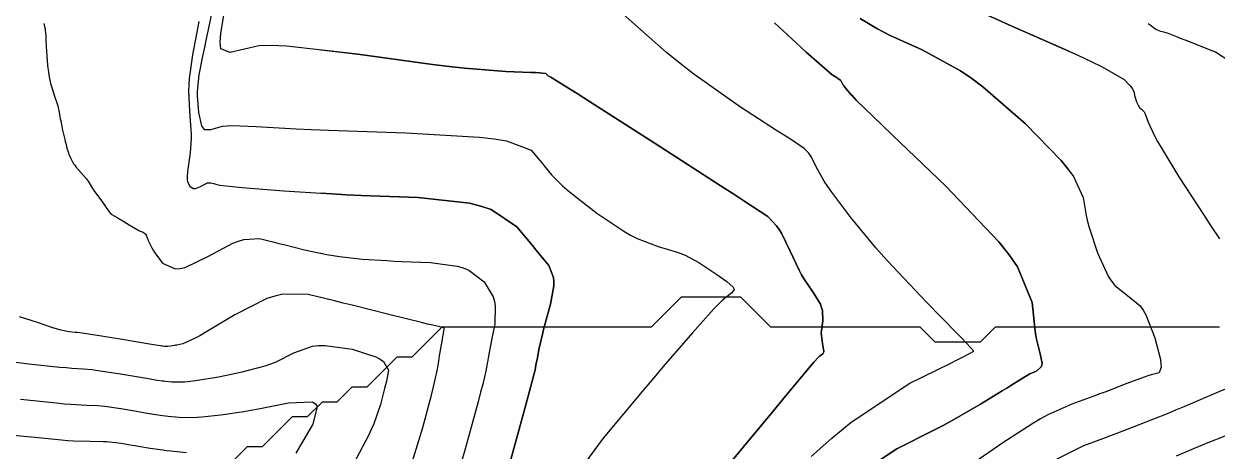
# Model space of a CAD drawing. Header units: metres. Extents: x 837475 to 838479, y 1189012 to 1191015.
# Drawn here: x 837805.1 to 837884.8, y 1190874.6 to 1190903.1 of the extents above; entities that cross this region are included whole.
import ezdxf

# ---------------------------------------------------------------- set-up
doc = ezdxf.new("R2010")
doc.units = ezdxf.units.M
doc.header["$LTSCALE"] = 0.3
for name, color, linetype in [('COTAS 10', 1, 'Continuous'), ('COTAS INT', 252, 'Continuous'), ('DRENAJE', 5, 'Continuous')]:
    doc.layers.add(name, color=color, linetype=linetype)

msp = doc.modelspace()

# ---------------------------------------------------------------- linework, layer by layer
at = {"layer": 'COTAS 10'}
for points, elevation in [([(837857.7, 1190874.215), (837859.075, 1190875.44), (837860.362, 1190876.513), (837864.285, 1190879.122), (837866.983, 1190880.435), (837867.497, 1190880.69), (837867.91, 1190880.898), (837868.561, 1190881.258), (837868.072, 1190881.791), (837867.767, 1190882.109), (837867.387, 1190882.5), (837865.403, 1190884.526), (837863.126, 1190886.917), (837862.563, 1190887.538), (837862.028, 1190888.141), (837860.34, 1190890.171), (837859.073, 1190891.855), (837858.804, 1190892.24), (837858.571, 1190892.589), (837858.027, 1190893.555), (837857.714, 1190894.19), (837857.627, 1190894.331), (837857.54, 1190894.457), (837857.224, 1190894.784), (837856.379, 1190895.346), (837855.958, 1190895.619), (837855.457, 1190895.943), (837852.97, 1190897.538), (837849.847, 1190899.741), (837848.943, 1190900.449), (837848.023, 1190901.198), (837844.561, 1190904.257)], 1650), ([(837857.7, 1190874.215), (837859.075, 1190875.44), (837860.362, 1190876.513), (837864.285, 1190879.122), (837866.983, 1190880.435), (837867.497, 1190880.69), (837867.91, 1190880.898), (837868.561, 1190881.258), (837868.072, 1190881.791), (837867.767, 1190882.109), (837867.387, 1190882.5), (837865.403, 1190884.526), (837863.126, 1190886.917), (837862.563, 1190887.538), (837862.028, 1190888.141), (837860.34, 1190890.171), (837859.073, 1190891.855), (837858.804, 1190892.24), (837858.571, 1190892.589), (837858.027, 1190893.555), (837857.714, 1190894.19), (837857.627, 1190894.331), (837857.54, 1190894.457), (837857.224, 1190894.784), (837856.379, 1190895.346), (837855.958, 1190895.619), (837855.457, 1190895.943), (837852.97, 1190897.538), (837849.847, 1190899.741), (837848.943, 1190900.449), (837848.023, 1190901.198), (837844.561, 1190904.257)], 1650), ([(837831.02, 1190873.84), (837831.733, 1190876.163), (837832.312, 1190878.322), (837832.428, 1190878.775), (837832.526, 1190879.165), (837832.719, 1190880.051), (837832.802, 1190880.59), (837832.83, 1190880.762), (837832.86, 1190880.943), (837832.987, 1190881.679), (837833.101, 1190882.328), (837833.124, 1190882.454), (837833.142, 1190882.558), (837833.174, 1190882.738), (837833.175, 1190882.767), (837833.174, 1190882.775), (837833.172, 1190882.782), (837833.157, 1190882.807), (837833.132, 1190882.826), (837833.123, 1190882.829), (837833.113, 1190882.832), (837833.069, 1190882.838), (837833.022, 1190882.84), (837833.01, 1190882.841), (837832.998, 1190882.841), (837832.959, 1190882.844), (837832.402, 1190882.977), (837832.064, 1190883.06), (837831.647, 1190883.163), (837829.477, 1190883.701), (837827.012, 1190884.312), (837826.409, 1190884.46), (837825.84, 1190884.6), (837824.07, 1190885.031), (837822.377, 1190885.05), (837821.856, 1190884.93), (837821.313, 1190884.756), (837819.166, 1190883.678), (837817.237, 1190882.508), (837816.833, 1190882.278), (837816.484, 1190882.087), (837815.693, 1190881.735), (837815.31, 1190881.658), (837815.219, 1190881.641), (837815.135, 1190881.626), (837814.885, 1190881.586), (837814.697, 1190881.566), (837814.651, 1190881.563), (837814.607, 1190881.561), (837814.473, 1190881.564), (837814.363, 1190881.575), (837814.335, 1190881.578), (837814.307, 1190881.582), (837814.218, 1190881.595), (837813.751, 1190881.673), (837811.502, 1190882.047), (837809.846, 1190882.32), (837809.524, 1190882.372), (837809.262, 1190882.413), (837808.807, 1190882.479), (837808.657, 1190882.489), (837808.585, 1190882.495), (837808.501, 1190882.503), (837808.09, 1190882.547), (837807.468, 1190882.674), (837807.25, 1190882.735), (837807.013, 1190882.807), (837805.992, 1190883.159), (837804.781, 1190883.54)], 1640), ([(837831.02, 1190873.84), (837831.733, 1190876.163), (837832.312, 1190878.322), (837832.428, 1190878.775), (837832.526, 1190879.165), (837832.719, 1190880.051), (837832.802, 1190880.59), (837832.83, 1190880.762), (837832.86, 1190880.943), (837832.987, 1190881.679), (837833.101, 1190882.328), (837833.124, 1190882.454), (837833.142, 1190882.558), (837833.174, 1190882.738), (837833.175, 1190882.767), (837833.174, 1190882.775), (837833.172, 1190882.782), (837833.157, 1190882.807), (837833.132, 1190882.826), (837833.123, 1190882.829), (837833.113, 1190882.832), (837833.069, 1190882.838), (837833.022, 1190882.84), (837833.01, 1190882.841), (837832.998, 1190882.841), (837832.959, 1190882.844), (837832.402, 1190882.977), (837832.064, 1190883.06), (837831.647, 1190883.163), (837829.477, 1190883.701), (837827.012, 1190884.312), (837826.409, 1190884.46), (837825.84, 1190884.6), (837824.923, 1190884.823)], 1640)]:
    msp.add_lwpolyline(points, dxfattribs=dict(at, elevation=elevation))
at = {"layer": 'COTAS INT'}
for points, elevation in [([(837851.072, 1190872.353), (837855.151, 1190877.248), (837855.959, 1190878.216), (837856.628, 1190879.017), (837857.887, 1190880.511), (837858.19, 1190880.842), (837858.258, 1190880.909), (837858.317, 1190880.965), (837858.472, 1190881.08), (837858.534, 1190881.214), (837858.535, 1190881.282), (837858.529, 1190881.363), (837858.451, 1190881.77), (837858.379, 1190882.301), (837858.377, 1190882.461), (837858.382, 1190882.627), (837858.467, 1190883.27), (837858.454, 1190883.972), (837858.398, 1190884.174), (837858.319, 1190884.38), (837857.845, 1190885.152), (837857.23, 1190886.061), (837857.062, 1190886.353), (837856.896, 1190886.663), (837856.303, 1190887.925), (837855.717, 1190889.116), (837855.554, 1190889.38), (837855.391, 1190889.616), (837854.799, 1190890.229), (837853.272, 1190891.245), (837852.52, 1190891.734), (837851.624, 1190892.313), (837847.196, 1190895.154), (837842.875, 1190897.914), (837842.047, 1190898.442), (837841.377, 1190898.867), (837840.288, 1190899.548), (837840.233, 1190899.568), (837840.217, 1190899.577), (837840.199, 1190899.587), (837840.13, 1190899.633), (837840.067, 1190899.682), (837840.053, 1190899.693), (837840.041, 1190899.703), (837840.013, 1190899.732), (837839.994, 1190899.755), (837839.989, 1190899.762), (837839.983, 1190899.769), (837839.961, 1190899.795), (837839.539, 1190899.83), (837839.281, 1190899.843), (837838.962, 1190899.856), (837837.299, 1190899.915), (837834.527, 1190900.135), (837833.508, 1190900.25), (837832.38, 1190900.389), (837827.4, 1190901.085), (837822.627, 1190901.619), (837821.631, 1190901.654), (837820.775, 1190901.642), (837818.858, 1190901.191), (837818.242, 1190901.442), (837818.207, 1190901.871), (837818.231, 1190902.457), (837818.807, 1190905.87)], 1648), ([(837874.923, 1190901.266), (837871.113, 1190902.952), (837866.47, 1190905.054)], 1656), ([(837866.47, 1190905.054), (837871.113, 1190902.952), (837875.529, 1190900.998), (837876.415, 1190900.583), (837877.156, 1190900.224), (837878.616, 1190899.381), (837879.028, 1190898.955), (837879.108, 1190898.858), (837879.173, 1190898.77), (837879.284, 1190898.527), (837879.318, 1190898.317), (837879.335, 1190898.249), (837879.355, 1190898.178), (837879.452, 1190897.886), (837879.576, 1190897.616), (837879.614, 1190897.558), (837879.652, 1190897.508), (837879.801, 1190897.389), (837879.96, 1190897.217), (837880.006, 1190897.133), (837880.051, 1190897.034), (837880.221, 1190896.545), (837880.642, 1190895.626), (837880.846, 1190895.256), (837881.087, 1190894.835), (837882.275, 1190892.894), (837883.911, 1190890.369), (837884.435, 1190889.579), (837884.989, 1190888.75)], 1656), ([(837817.797, 1190904.608), (837817.237, 1190901.999), (837817.117, 1190901.433), (837817.013, 1190900.935), (837816.765, 1190899.699), (837816.673, 1190898.83), (837816.667, 1190898.563), (837816.67, 1190898.285), (837816.75, 1190897.184), (837816.959, 1190896.296), (837817.042, 1190896.152), (837817.137, 1190896.052), (837817.574, 1190896.057), (837818.349, 1190896.264), (837818.656, 1190896.292), (837819.005, 1190896.306), (837820.601, 1190896.252), (837823.266, 1190896.102), (837824.289, 1190896.057), (837825.435, 1190896.01), (837830.604, 1190895.828), (837835.525, 1190895.533), (837836.515, 1190895.416), (837837.344, 1190895.283), (837838.994, 1190894.673), (837839.562, 1190893.987), (837839.71, 1190893.807), (837839.853, 1190893.63), (837840.334, 1190893.025), (837841.077, 1190892.28), (837841.384, 1190892.015), (837841.736, 1190891.724), (837843.374, 1190890.463), (837845.176, 1190889.255), (837845.63, 1190888.997), (837846.066, 1190888.773), (837847.48, 1190888.242), (837848.681, 1190887.886), (837848.982, 1190887.772), (837849.27, 1190887.651), (837850.195, 1190887.159), (837850.989, 1190886.641), (837851.194, 1190886.504), (837851.392, 1190886.37), (837852.052, 1190885.907), (837852.478, 1190885.52), (837852.529, 1190885.433), (837852.551, 1190885.355), (837852.387, 1190885.146), (837851.768, 1190884.645), (837851.504, 1190884.382), (837851.199, 1190884.066), (837849.76, 1190882.476), (837847.809, 1190880.218), (837847.181, 1190879.48), (837846.515, 1190878.693), (837843.793, 1190875.444), (837841.239, 1190871.971)], 1646), ([(837874.923, 1190893.333), (837874.858, 1190893.422), (837874.398, 1190893.981), (837872.024, 1190896.435), (837869.182, 1190898.889), (837868.427, 1190899.449), (837867.686, 1190899.957), (837865.122, 1190901.361), (837862.982, 1190902.33), (837862.507, 1190902.564), (837862.084, 1190902.783), (837860.982, 1190903.451)], 1654), ([(837860.982, 1190903.451), (837862.084, 1190902.783), (837862.507, 1190902.564), (837862.982, 1190902.33), (837865.122, 1190901.361), (837867.686, 1190899.957), (837868.427, 1190899.449), (837869.182, 1190898.889), (837872.024, 1190896.435), (837874.398, 1190893.981), (837874.858, 1190893.422), (837875.233, 1190892.914), (837875.873, 1190891.515), (837876.072, 1190890.302), (837876.167, 1190889.913), (837876.281, 1190889.5), (837876.84, 1190887.817), (837877.559, 1190886.261), (837877.774, 1190885.929), (837877.995, 1190885.641), (837878.851, 1190884.955), (837879.678, 1190884.277), (837879.881, 1190883.993), (837880.073, 1190883.667), (837880.674, 1190882.143), (837881.038, 1190880.691), (837881.08, 1190880.411), (837881.097, 1190880.184), (837880.95, 1190879.806), (837880.428, 1190879.674), (837880.209, 1190879.603), (837879.959, 1190879.516), (837878.787, 1190879.08), (837877.385, 1190878.544), (837876.99, 1190878.396), (837876.591, 1190878.248), (837875.128, 1190877.712), (837873.517, 1190876.99), (837873.027, 1190876.725), (837872.517, 1190876.431), (837870.514, 1190875.134), (837868.568, 1190873.799)], 1654), ([(837806.407, 1190903.128), (837806.478, 1190902.843), (837806.493, 1190902.756), (837806.506, 1190902.667), (837806.534, 1190902.315), (837806.555, 1190901.88), (837806.562, 1190901.738), (837806.571, 1190901.586), (837806.609, 1190900.957), (837806.658, 1190900.323), (837806.673, 1190900.168), (837806.69, 1190900.022), (837806.757, 1190899.566), (837806.858, 1190899.128), (837806.897, 1190898.992), (837806.939, 1190898.849), (837807.131, 1190898.283), (837807.312, 1190897.75), (837807.349, 1190897.628), (837807.379, 1190897.517), (837807.44, 1190897.211), (837807.488, 1190896.884), (837807.51, 1190896.761), (837807.537, 1190896.623), (837807.668, 1190896.004), (837807.807, 1190895.387), (837807.84, 1190895.25), (837807.87, 1190895.128), (837807.954, 1190894.807), (837808.035, 1190894.563), (837808.062, 1190894.488), (837808.092, 1190894.411), (837808.216, 1190894.107), (837808.404, 1190893.763), (837808.474, 1190893.661), (837808.551, 1190893.555), (837808.896, 1190893.148), (837809.23, 1190892.768), (837809.302, 1190892.679), (837809.364, 1190892.598), (837809.513, 1190892.367), (837809.663, 1190892.113), (837809.727, 1190892.017), (837809.8, 1190891.912), (837810.143, 1190891.439), (837810.486, 1190890.974), (837810.56, 1190890.873), (837810.624, 1190890.783), (837810.78, 1190890.557), (837810.886, 1190890.424), (837810.92, 1190890.392), (837810.956, 1190890.363), (837811.101, 1190890.278), (837811.351, 1190890.144), (837811.454, 1190890.085), (837811.57, 1190890.016), (837812.111, 1190889.684), (837812.642, 1190889.368), (837812.753, 1190889.309), (837812.848, 1190889.261), (837813.057, 1190889.191), (837813.171, 1190889.113), (837813.205, 1190889.06), (837813.241, 1190888.994), (837813.38, 1190888.645), (837813.619, 1190888.147), (837813.717, 1190887.986), (837813.829, 1190887.817), (837814.35, 1190887.124), (837815.195, 1190886.737), (837815.51, 1190886.759), (837815.862, 1190886.838), (837817.426, 1190887.592), (837819.04, 1190888.454), (837819.422, 1190888.6), (837819.775, 1190888.707), (837820.819, 1190888.76), (837821.804, 1190888.52), (837822.121, 1190888.443), (837822.457, 1190888.36), (837823.829, 1190888.02), (837825.333, 1190887.698), (837825.752, 1190887.627), (837826.173, 1190887.563), (837827.701, 1190887.398), (837829.333, 1190887.293), (837829.819, 1190887.267), (837830.319, 1190887.243), (837832.248, 1190887.168), (837834.031, 1190886.93), (837834.439, 1190886.803), (837834.811, 1190886.65), (837835.845, 1190885.876), (837836.435, 1190884.871), (837836.527, 1190884.572), (837836.587, 1190884.264), (837836.545, 1190883.078), (837836.332, 1190881.991), (837836.285, 1190881.746), (837836.242, 1190881.524), (837836.132, 1190880.926), (837836.062, 1190880.52), (837836.045, 1190880.42), (837836.03, 1190880.325), (837835.984, 1190880.028), (837835.742, 1190879.043), (837835.602, 1190878.515), (837835.432, 1190877.876), (837834.555, 1190874.645), (837833.574, 1190871.274)], 1642), ([(837816.775, 1190903.247), (837816.707, 1190902.903), (837816.635, 1190902.536), (837816.35, 1190901.027), (837816.132, 1190899.445), (837816.103, 1190899.031), (837816.088, 1190898.628), (837816.148, 1190897.263), (837816.245, 1190896.049), (837816.252, 1190895.742), (837816.252, 1190895.447), (837816.183, 1190894.488), (837816.078, 1190893.72), (837816.055, 1190893.546), (837816.034, 1190893.389), (837815.981, 1190892.96), (837815.988, 1190892.657), (837816.006, 1190892.579), (837816.03, 1190892.504), (837816.174, 1190892.256), (837816.396, 1190892.115), (837816.47, 1190892.107), (837816.549, 1190892.114), (837816.879, 1190892.252), (837817.207, 1190892.427), (837817.285, 1190892.457), (837817.357, 1190892.478), (837817.569, 1190892.489), (837817.769, 1190892.44), (837817.833, 1190892.425), (837817.902, 1190892.408), (837818.18, 1190892.339), (837819.019, 1190892.233), (837819.44, 1190892.194), (837819.944, 1190892.15), (837822.444, 1190891.952), (837825.668, 1190891.745), (837826.627, 1190891.694), (837827.615, 1190891.646), (837831.426, 1190891.498), (837834.871, 1190891.121), (837835.629, 1190890.929), (837836.302, 1190890.699), (837838.026, 1190889.551), (837839.064, 1190888.304), (837839.305, 1190888.012), (837839.526, 1190887.742), (837840.155, 1190886.958), (837840.476, 1190886.178), (837840.502, 1190885.91), (837840.502, 1190885.62), (837840.274, 1190884.388), (837839.914, 1190883.1), (837839.83, 1190882.775), (837839.752, 1190882.463), (837839.527, 1190881.454), (837839.378, 1190880.697), (837839.349, 1190880.546), (837839.324, 1190880.42), (837839.277, 1190880.173), (837839.264, 1190880.097), (837839.258, 1190880.061), (837839.249, 1190880.005), (837838.957, 1190878.921), (837838.776, 1190878.254), (837838.551, 1190877.429), (837837.376, 1190873.126)], 1644), ([(837855.25, 1190903.17), (837856.416, 1190902.095), (837857.375, 1190901.217), (837859.11, 1190899.688), (837859.425, 1190899.486), (837859.488, 1190899.445), (837859.541, 1190899.411), (837859.648, 1190899.34), (837859.688, 1190899.298), (837859.699, 1190899.282), (837859.71, 1190899.264), (837859.75, 1190899.184), (837859.819, 1190899.061), (837859.849, 1190899.017), (837859.883, 1190898.969), (837860.043, 1190898.755), (837860.262, 1190898.493), (837860.333, 1190898.414), (837860.408, 1190898.331), (837860.716, 1190898.008), (837861.84, 1190896.92), (837862.43, 1190896.355), (837863.14, 1190895.676), (837866.709, 1190892.273), (837870.241, 1190888.557), (837870.928, 1190887.682), (837871.489, 1190886.872), (837872.462, 1190884.502), (837872.637, 1190882.799), (837872.694, 1190882.41), (837872.754, 1190882.057), (837873.003, 1190881.08), (837873.132, 1190880.45), (837873.117, 1190880.315), (837873.08, 1190880.198), (837872.76, 1190879.918), (837872.314, 1190879.732), (837872.196, 1190879.674), (837872.081, 1190879.613), (837871.688, 1190879.369), (837871.049, 1190878.954), (837870.78, 1190878.785), (837870.471, 1190878.593), (837869.019, 1190877.703), (837867.118, 1190876.611), (837866.525, 1190876.292), (837865.903, 1190875.965), (837863.416, 1190874.723), (837860.326, 1190872.682)], 1652), ([(837860.326, 1190872.682), (837863.416, 1190874.723), (837865.903, 1190875.965), (837866.525, 1190876.292), (837867.118, 1190876.611), (837869.019, 1190877.703), (837870.471, 1190878.593), (837870.78, 1190878.785), (837871.049, 1190878.954), (837871.688, 1190879.369), (837872.081, 1190879.613), (837872.196, 1190879.674), (837872.314, 1190879.732), (837872.76, 1190879.918), (837873.08, 1190880.198), (837873.117, 1190880.315), (837873.132, 1190880.45), (837873.003, 1190881.08), (837872.754, 1190882.057), (837872.694, 1190882.41), (837872.637, 1190882.799), (837872.462, 1190884.502), (837871.489, 1190886.872), (837870.928, 1190887.682), (837870.241, 1190888.557), (837866.709, 1190892.273), (837863.14, 1190895.676), (837862.43, 1190896.355), (837861.84, 1190896.92), (837860.716, 1190898.008), (837860.408, 1190898.331), (837860.333, 1190898.414), (837860.262, 1190898.493), (837860.043, 1190898.755), (837859.883, 1190898.969), (837859.849, 1190899.017), (837859.819, 1190899.061), (837859.75, 1190899.184), (837859.71, 1190899.264), (837859.699, 1190899.282), (837859.688, 1190899.298), (837859.648, 1190899.34), (837859.541, 1190899.411), (837859.488, 1190899.445), (837859.425, 1190899.486), (837859.11, 1190899.688), (837857.375, 1190901.217), (837856.416, 1190902.095), (837855.25, 1190903.17)], 1652), ([(837887.296, 1190899.534), (837884.721, 1190901.212), (837882.769, 1190901.982), (837882.387, 1190902.132), (837882.074, 1190902.255), (837881.512, 1190902.468), (837881.373, 1190902.508), (837881.326, 1190902.521), (837881.276, 1190902.535), (837881.063, 1190902.593), (837880.842, 1190902.672), (837880.787, 1190902.699), (837880.734, 1190902.729), (837880.564, 1190902.856), (837880.367, 1190903.011), (837880.298, 1190903.059), (837880.221, 1190903.108)], 1658), ([(837824.923, 1190901.362), (837827.4, 1190901.085), (837832.38, 1190900.389), (837833.508, 1190900.25), (837834.527, 1190900.135), (837837.299, 1190899.915), (837838.962, 1190899.856), (837839.281, 1190899.843), (837839.539, 1190899.83), (837839.961, 1190899.795), (837839.983, 1190899.769), (837839.989, 1190899.762), (837839.994, 1190899.755), (837840.013, 1190899.732), (837840.041, 1190899.703), (837840.053, 1190899.693), (837840.067, 1190899.682), (837840.13, 1190899.633), (837840.199, 1190899.587), (837840.217, 1190899.577), (837840.233, 1190899.568), (837840.288, 1190899.548), (837841.377, 1190898.867), (837842.047, 1190898.442), (837842.875, 1190897.914), (837847.196, 1190895.154), (837851.624, 1190892.313), (837852.52, 1190891.734), (837853.272, 1190891.245), (837854.799, 1190890.229), (837855.391, 1190889.616), (837855.554, 1190889.38), (837855.717, 1190889.116), (837856.303, 1190887.925), (837856.896, 1190886.663), (837857.062, 1190886.353), (837857.23, 1190886.061), (837857.845, 1190885.152), (837858.319, 1190884.38), (837858.398, 1190884.174), (837858.454, 1190883.972), (837858.467, 1190883.27), (837858.382, 1190882.627), (837858.377, 1190882.461), (837858.379, 1190882.301), (837858.451, 1190881.77), (837858.529, 1190881.363), (837858.535, 1190881.282), (837858.534, 1190881.214), (837858.472, 1190881.08), (837858.317, 1190880.965), (837858.258, 1190880.909), (837858.19, 1190880.842), (837857.887, 1190880.511), (837856.628, 1190879.017), (837855.959, 1190878.216), (837855.151, 1190877.248), (837851.072, 1190872.353)], 1648), ([(837824.923, 1190896.031), (837825.435, 1190896.01), (837830.604, 1190895.828), (837835.525, 1190895.533), (837836.515, 1190895.416), (837837.344, 1190895.283), (837838.994, 1190894.673), (837839.562, 1190893.987), (837839.71, 1190893.807), (837839.853, 1190893.63), (837840.334, 1190893.025), (837841.077, 1190892.28), (837841.384, 1190892.015), (837841.736, 1190891.724), (837843.374, 1190890.463), (837845.176, 1190889.255), (837845.63, 1190888.997), (837846.066, 1190888.773), (837847.48, 1190888.242), (837848.681, 1190887.886), (837848.982, 1190887.772), (837849.27, 1190887.651), (837850.195, 1190887.159), (837850.989, 1190886.641), (837851.194, 1190886.504), (837851.392, 1190886.37), (837852.052, 1190885.907), (837852.478, 1190885.52), (837852.529, 1190885.433), (837852.551, 1190885.355), (837852.387, 1190885.146), (837851.768, 1190884.645), (837851.504, 1190884.382), (837851.199, 1190884.066), (837849.76, 1190882.476), (837847.809, 1190880.218), (837847.181, 1190879.48), (837846.515, 1190878.693), (837843.793, 1190875.444), (837841.239, 1190871.971)], 1646), ([(837837.376, 1190873.126), (837838.551, 1190877.429), (837838.776, 1190878.254), (837838.957, 1190878.921), (837839.249, 1190880.005), (837839.258, 1190880.061), (837839.264, 1190880.097), (837839.277, 1190880.173), (837839.324, 1190880.42), (837839.349, 1190880.546), (837839.378, 1190880.697), (837839.527, 1190881.454), (837839.752, 1190882.463), (837839.83, 1190882.775), (837839.914, 1190883.1), (837840.274, 1190884.388), (837840.502, 1190885.62), (837840.502, 1190885.91), (837840.476, 1190886.178), (837840.155, 1190886.958), (837839.526, 1190887.742), (837839.305, 1190888.012), (837839.064, 1190888.304), (837838.026, 1190889.551), (837836.302, 1190890.699), (837835.629, 1190890.929), (837834.871, 1190891.121), (837831.426, 1190891.498), (837827.615, 1190891.646), (837826.627, 1190891.694), (837825.668, 1190891.745), (837824.923, 1190891.793)], 1644), ([(837824.923, 1190887.786), (837825.333, 1190887.698), (837825.752, 1190887.627), (837826.173, 1190887.563), (837827.701, 1190887.398), (837829.333, 1190887.293), (837829.819, 1190887.267), (837830.319, 1190887.243), (837832.248, 1190887.168), (837834.031, 1190886.93), (837834.439, 1190886.803), (837834.811, 1190886.65), (837835.845, 1190885.876), (837836.435, 1190884.871), (837836.527, 1190884.572), (837836.587, 1190884.264), (837836.545, 1190883.078), (837836.332, 1190881.991), (837836.285, 1190881.746), (837836.242, 1190881.524), (837836.132, 1190880.926), (837836.062, 1190880.52), (837836.045, 1190880.42), (837836.03, 1190880.325), (837835.984, 1190880.028), (837835.742, 1190879.043), (837835.602, 1190878.515), (837835.432, 1190877.876), (837834.555, 1190874.645), (837833.574, 1190871.274)], 1642), ([(837803.31, 1190880.661), (837805.397, 1190880.413), (837807.485, 1190880.191), (837807.913, 1190880.149), (837808.275, 1190880.116), (837809.042, 1190880.066), (837809.631, 1190880.018), (837809.881, 1190879.986), (837810.169, 1190879.946), (837811.526, 1190879.733), (837812.878, 1190879.508), (837813.411, 1190879.419), (837813.983, 1190879.324), (837814.329, 1190879.273), (837814.434, 1190879.26), (837814.542, 1190879.247), (837814.967, 1190879.203), (837815.485, 1190879.192), (837815.652, 1190879.199), (837815.83, 1190879.21), (837816.558, 1190879.289), (837817.519, 1190879.442), (837817.844, 1190879.501), (837818.195, 1190879.567), (837819.672, 1190879.864), (837821.2, 1190880.269), (837821.582, 1190880.403), (837821.948, 1190880.547), (837823.12, 1190881.145), (837824.36, 1190881.582), (837824.768, 1190881.624), (837825.204, 1190881.632), (837827.012, 1190881.376), (837828.596, 1190880.87), (837828.89, 1190880.72), (837829.122, 1190880.567), (837829.44, 1190879.978), (837829.305, 1190879.252), (837829.251, 1190879.012), (837829.19, 1190878.754), (837828.912, 1190877.682), (837828.465, 1190876.406), (837828.298, 1190876.021), (837828.112, 1190875.622), (837827.282, 1190874.063)], 1638), ([(837824.923, 1190881.627), (837825.204, 1190881.632), (837827.012, 1190881.376), (837828.596, 1190880.87), (837828.89, 1190880.72), (837829.122, 1190880.567), (837829.44, 1190879.978), (837829.305, 1190879.252), (837829.251, 1190879.012), (837829.19, 1190878.754), (837828.912, 1190877.682), (837828.465, 1190876.406), (837828.298, 1190876.021), (837828.112, 1190875.622), (837827.282, 1190874.063), (837826.069, 1190872.023), (837825.642, 1190871.32), (837825.175, 1190870.558), (837824.923, 1190870.153)], 1638), ([(837886.692, 1190879.275), (837884.792, 1190878.464), (837882.607, 1190877.534), (837882.043, 1190877.3), (837881.497, 1190877.076), (837879.672, 1190876.349), (837878.053, 1190875.728), (837877.637, 1190875.571), (837877.234, 1190875.42), (837875.894, 1190874.927), (837874.128, 1190874.034)], 1656), ([(837804.845, 1190878.042), (837807.261, 1190877.791), (837807.775, 1190877.744), (837808.222, 1190877.706), (837809.276, 1190877.653), (837810, 1190877.624), (837810.238, 1190877.601), (837810.492, 1190877.573), (837811.549, 1190877.419), (837812.594, 1190877.246), (837812.841, 1190877.204), (837813.071, 1190877.166), (837813.748, 1190877.053), (837814.35, 1190876.964), (837814.533, 1190876.941), (837814.722, 1190876.918), (837815.461, 1190876.843), (837816.363, 1190876.823), (837816.654, 1190876.835), (837816.963, 1190876.855), (837818.23, 1190876.991), (837819.769, 1190877.231), (837820.25, 1190877.315), (837820.754, 1190877.408), (837822.771, 1190877.809), (837824.34, 1190877.867), (837824.562, 1190877.743), (837824.691, 1190877.559), (837824.388, 1190876.387), (837823.49, 1190874.855), (837823.244, 1190874.443)], 1636), ([(837874.923, 1190877.62), (837873.517, 1190876.99), (837873.027, 1190876.725), (837872.517, 1190876.431), (837870.514, 1190875.134), (837868.568, 1190873.799)], 1654), ([(837804.12, 1190875.662), (837805.812, 1190875.504), (837807.6, 1190875.328), (837808.018, 1190875.296), (837808.402, 1190875.271), (837809.511, 1190875.24), (837810.369, 1190875.229), (837810.595, 1190875.216), (837810.816, 1190875.2), (837811.572, 1190875.106), (837812.31, 1190874.983), (837812.519, 1190874.948), (837812.731, 1190874.913), (837813.513, 1190874.782), (837814.372, 1190874.655), (837814.632, 1190874.622), (837814.901, 1190874.59), (837815.956, 1190874.483)], 1634), ([(837882.121, 1190874.263), (837883.898, 1190875.019), (837885.693, 1190875.741)], 1658)]:
    msp.add_lwpolyline(points, dxfattribs=dict(at, elevation=elevation))
at = {"layer": 'DRENAJE'}
msp.add_polyline3d([(837884.986, 1190882.855, 1655.353), (837883.986, 1190882.855, 1655.038), (837882.986, 1190882.855, 1654.729), (837881.987, 1190882.855, 1654.431), (837880.987, 1190882.855, 1654.176), (837879.987, 1190882.855, 1654.027), (837878.988, 1190882.855, 1653.974), (837877.988, 1190882.855, 1653.804), (837876.988, 1190882.855, 1653.45), (837875.989, 1190882.855, 1653.078), (837874.989, 1190882.855, 1652.748), (837873.989, 1190882.855, 1652.446), (837872.99, 1190882.855, 1652.109), (837871.99, 1190882.855, 1651.715), (837870.99, 1190882.855, 1651.295), (837869.991, 1190882.855, 1650.892), (837868.991, 1190881.855, 1650.394), (837867.991, 1190881.855, 1650.099), (837866.992, 1190881.855, 1650.008), (837865.992, 1190881.855, 1649.999), (837864.992, 1190882.855, 1649.925), (837863.993, 1190882.855, 1649.666), (837862.993, 1190882.855, 1649.356), (837861.993, 1190882.855, 1649.048), (837860.994, 1190882.855, 1648.748), (837859.994, 1190882.855, 1648.459), (837858.994, 1190882.855, 1648.171), (837857.995, 1190882.855, 1647.885), (837856.995, 1190882.855, 1647.573), (837855.995, 1190882.855, 1647.266), (837854.996, 1190882.855, 1646.991), (837853.996, 1190883.854, 1646.61), (837852.996, 1190884.854, 1646.26), (837851.997, 1190884.854, 1646.063), (837850.997, 1190884.854, 1646.005), (837849.997, 1190884.854, 1646.002), (837848.998, 1190884.854, 1646), (837847.998, 1190883.854, 1645.995), (837846.998, 1190882.855, 1645.881), (837845.999, 1190882.855, 1645.619), (837844.999, 1190882.855, 1645.323), (837843.999, 1190882.855, 1645.038), (837843, 1190882.855, 1644.763), (837842, 1190882.855, 1644.523), (837841, 1190882.855, 1644.28), (837840.001, 1190882.855, 1643.984), (837839.001, 1190882.855, 1643.49), (837838.001, 1190882.855, 1642.91), (837837.002, 1190882.855, 1642.314), (837836.002, 1190882.855, 1641.713), (837835.002, 1190882.855, 1641.119), (837834.003, 1190882.855, 1640.559), (837833.003, 1190882.855, 1640.149), (837832.003, 1190881.855, 1639.759), (837831.004, 1190880.855, 1639.074), (837830.004, 1190880.855, 1638.591), (837829.004, 1190879.856, 1638.057), (837828.005, 1190878.856, 1637.633), (837827.005, 1190878.856, 1637.258), (837826.005, 1190877.856, 1636.677), (837825.006, 1190877.856, 1636.312), (837824.006, 1190876.857, 1636.047), (837823.006, 1190876.857, 1636.007), (837822.007, 1190875.857, 1635.907), (837821.007, 1190874.857, 1635.271), (837820.007, 1190874.857, 1634.788), (837819.008, 1190873.858, 1634.199)], dxfattribs=at)

doc.saveas('drawing.dxf')
